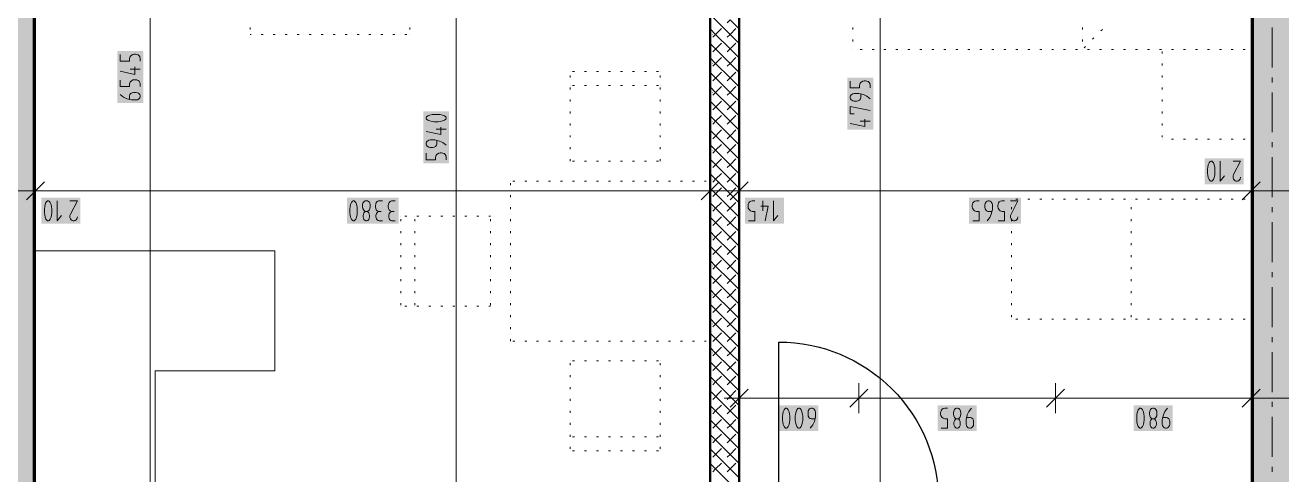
# Model space of a CAD drawing. Header units: millimetres. Extents: x 0 to 594, y 0 to 420.
# Drawn here: x 222.3 to 286.8, y 272.3 to 295.4 of the extents above; entities that cross this region are included whole.
import ezdxf

# ---------------------------------------------------------------- set-up
doc = ezdxf.new("R2010")
doc.units = ezdxf.units.MM
doc.header["$LTSCALE"] = 8
for name, color, linetype in [('PDF_Dvere', 7, 'Continuous'), ('PDF_Koty delkove', 7, 'Continuous'), ('PDF_Kuchyne', 7, 'Continuous'), ('PDF_Nabytek', 7, 'Continuous'), ('PDF_Osy hlavni', 7, 'Continuous'), ('PDF_Pricky zdene', 7, 'Continuous'), ('PDF_Steny obvodove nosne', 7, 'Continuous')]:
    doc.layers.add(name, color=color, linetype=linetype)

msp = doc.modelspace()

# ---------------------------------------------------------------- linework, layer by layer
at = {"layer": 'PDF_Dvere', "lineweight": 25}
msp.add_lwpolyline([(260.97, 270.907), (260.97, 279.107, -0.414214), (269.17, 270.907), (269.13, 270.907)], format="xyb", dxfattribs=at)
at = {"layer": 'PDF_Koty delkove', "lineweight": 18}
for points in [[(228.685, 233.7), (228.685, 236.313), (228.685, 244.821), (228.685, 246.41), (228.685, 256.147), (228.685, 257.685), (228.685, 259.171), (228.685, 326.238)], [(266.168, 181.118), (266.168, 182.604), (266.168, 212.995), (266.168, 215.762), (266.168, 236.262), (266.168, 239.03), (266.168, 269.421), (266.168, 270.907), (266.168, 320.055), (266.168, 323.95)], [(244.392, 233.7), (244.392, 236.467), (244.392, 256.147), (244.392, 257.685), (244.392, 259.171), (244.392, 320.055)], [(227.147, 293.855), (227.147, 293.526), (227.625, 293.526), (227.625, 293.663), (227.66, 293.758), (227.711, 293.813), (227.796, 293.868), (227.864, 293.882), (227.932, 293.882), (228.001, 293.868), (228.069, 293.841), (228.12, 293.799), (228.155, 293.745), (228.172, 293.663), (228.172, 293.526)], [(227.898, 293.225), (227.898, 292.841), (227.147, 293.006)], [(228.172, 293.115), (227.66, 293.115)], [(227.147, 292.54), (227.147, 292.212), (227.625, 292.212), (227.625, 292.349), (227.66, 292.444), (227.711, 292.499), (227.796, 292.554), (227.864, 292.568), (227.932, 292.568), (228.001, 292.554), (228.069, 292.526), (228.12, 292.485), (228.155, 292.431), (228.172, 292.349), (228.172, 292.212)], [(264.631, 292.487), (264.631, 292.158), (265.108, 292.158), (265.108, 292.295), (265.143, 292.391), (265.194, 292.446), (265.279, 292.5), (265.347, 292.514), (265.416, 292.514), (265.484, 292.5), (265.552, 292.473), (265.603, 292.432), (265.638, 292.377), (265.656, 292.295), (265.656, 292.158)], [(227.642, 291.801), (227.676, 291.842), (227.711, 291.869), (227.761, 291.897), (227.83, 291.91), (227.966, 291.91), (228.035, 291.897), (228.086, 291.869), (228.12, 291.842), (228.155, 291.801), (228.172, 291.746), (228.172, 291.692), (228.155, 291.637), (228.12, 291.596), (228.086, 291.569), (228.035, 291.541), (227.966, 291.527), (227.727, 291.527), (227.488, 291.582), (227.317, 291.664), (227.147, 291.801)], [(227.625, 291.555), (227.625, 291.746), (227.642, 291.801)], [(265.656, 291.583), (265.484, 291.72), (265.313, 291.802), (265.074, 291.857), (264.835, 291.857), (264.767, 291.843), (264.716, 291.816), (264.682, 291.789), (264.647, 291.747), (264.631, 291.692), (264.631, 291.638), (264.647, 291.583), (264.682, 291.542), (264.716, 291.515), (264.767, 291.487), (264.835, 291.473), (264.972, 291.473), (265.04, 291.487), (265.108, 291.515), (265.159, 291.583)], [(265.159, 291.583), (265.177, 291.638), (265.177, 291.83)], [(264.835, 290.816), (264.631, 290.816), (264.631, 291.2), (265.656, 290.981)], [(265.382, 290.543), (265.382, 290.159), (264.631, 290.324)], [(265.656, 290.433), (265.143, 290.433)], [(243.606, 290.133), (243.606, 289.75), (242.854, 289.915)], [(243.879, 290.024), (243.367, 290.024)], [(242.906, 289.408), (242.871, 289.367), (242.854, 289.312), (242.854, 289.258), (242.871, 289.203), (242.906, 289.162), (242.939, 289.135), (242.991, 289.107), (243.058, 289.093), (243.196, 289.093), (243.263, 289.107), (243.332, 289.135), (243.383, 289.203), (243.401, 289.258), (243.401, 289.449)], [(243.879, 289.203), (243.708, 289.34), (243.537, 289.422), (243.298, 289.476), (243.058, 289.476), (242.991, 289.462), (242.939, 289.435), (242.906, 289.408)], [(242.854, 288.792), (242.854, 288.464), (243.332, 288.464), (243.332, 288.601), (243.367, 288.696), (243.418, 288.751), (243.503, 288.805), (243.571, 288.819), (243.639, 288.819), (243.708, 288.805), (243.776, 288.778), (243.827, 288.737), (243.862, 288.683), (243.879, 288.601), (243.879, 288.464)], [(283.194, 287.359), (283.222, 287.376), (283.276, 287.444), (283.317, 287.547), (283.345, 287.667), (283.359, 287.768), (283.359, 287.973), (283.345, 288.076), (283.317, 288.196), (283.276, 288.298), (283.222, 288.367), (283.194, 288.384), (283.14, 288.384), (283.112, 288.367), (283.058, 288.298), (283.017, 288.196), (282.99, 288.076), (282.976, 287.973)], [(282.976, 287.973), (282.976, 287.768), (282.99, 287.667), (283.017, 287.547), (283.058, 287.444), (283.112, 287.376), (283.14, 287.359), (283.194, 287.359)], [(283.633, 288.384), (283.633, 287.359), (283.851, 287.632)], [(284.29, 288.384), (284.673, 288.384), (284.317, 287.701), (284.29, 287.632), (284.29, 287.529), (284.317, 287.462), (284.358, 287.41), (284.399, 287.376), (284.454, 287.359), (284.508, 287.359), (284.563, 287.376), (284.604, 287.41), (284.645, 287.462), (284.673, 287.563)], [(223.251, 287.327), (222.329, 286.404)], [(222.79, 287.634), (222.79, 286.866), (222.79, 286.097)], [(257.896, 287.327), (256.973, 286.404)], [(257.434, 287.634), (257.434, 286.866), (257.434, 286.097)], [(259.382, 287.327), (258.459, 286.404)], [(258.921, 287.634), (258.921, 286.866), (258.921, 286.097)], [(285.673, 287.327), (284.75, 286.404)], [(285.212, 287.634), (285.212, 286.866), (285.212, 286.097)], [(315.141, 286.866), (313.655, 286.866), (287.364, 286.866), (285.212, 286.866), (258.921, 286.866), (257.434, 286.866), (222.79, 286.866), (220.637, 286.866), (194.346, 286.866), (192.86, 286.866), (158.215, 286.866), (156.063, 286.866), (134.538, 286.866), (128.081, 286.866), (125.928, 286.866), (84.672, 286.866), (80.88, 286.866), (80.111, 286.866)], [(223.908, 286.353), (223.908, 285.328), (224.126, 285.601)], [(224.565, 286.353), (224.948, 286.353), (224.592, 285.67), (224.565, 285.601), (224.565, 285.498), (224.592, 285.431), (224.633, 285.379), (224.674, 285.345), (224.729, 285.328), (224.783, 285.328), (224.838, 285.345), (224.879, 285.379), (224.92, 285.431), (224.948, 285.532)], [(238.935, 285.942), (238.935, 285.737), (238.949, 285.636), (238.976, 285.516), (239.017, 285.413), (239.071, 285.345), (239.099, 285.328), (239.153, 285.328), (239.181, 285.345), (239.235, 285.413), (239.276, 285.516), (239.304, 285.636), (239.318, 285.737), (239.318, 285.942), (239.304, 286.045), (239.276, 286.165), (239.235, 286.267), (239.181, 286.336), (239.153, 286.353), (239.099, 286.353), (239.071, 286.336), (239.017, 286.267), (238.976, 286.165)], [(238.976, 286.165), (238.949, 286.045), (238.935, 285.942)], [(240.604, 286.353), (240.413, 286.353), (240.345, 286.318), (240.29, 286.267), (240.263, 286.182), (240.249, 286.113), (240.249, 286.045), (240.263, 285.96), (240.29, 285.892), (240.345, 285.841), (240.44, 285.806)], [(241.261, 286.353), (241.07, 286.353), (241.002, 286.318), (240.947, 286.267), (240.92, 286.182), (240.906, 286.113), (240.906, 286.045), (240.92, 285.96), (240.947, 285.892), (241.002, 285.841), (241.097, 285.806)], [(259.409, 285.328), (259.737, 285.328), (259.737, 285.806), (259.6, 285.806), (259.505, 285.841), (259.45, 285.892), (259.396, 285.977), (259.382, 286.045), (259.382, 286.113), (259.396, 286.182), (259.423, 286.25), (259.464, 286.301), (259.518, 286.336), (259.6, 286.353), (259.737, 286.353)], [(260.039, 286.08), (260.422, 286.08), (260.257, 285.328)], [(260.148, 286.353), (260.148, 285.841)], [(260.696, 286.353), (260.696, 285.328), (260.914, 285.601)], [(270.916, 285.328), (271.244, 285.328), (271.244, 285.806), (271.107, 285.806), (271.012, 285.841), (270.957, 285.892), (270.903, 285.977), (270.889, 286.045), (270.889, 286.113), (270.903, 286.182), (270.93, 286.25), (270.971, 286.301), (271.025, 286.336), (271.107, 286.353), (271.244, 286.353)], [(271.546, 286.011), (271.546, 286.147), (271.56, 286.216), (271.587, 286.267), (271.614, 286.301), (271.655, 286.336), (271.71, 286.353), (271.764, 286.353), (271.819, 286.336), (271.86, 286.301), (271.887, 286.267), (271.915, 286.216), (271.929, 286.147), (271.929, 285.908), (271.874, 285.67), (271.792, 285.498), (271.655, 285.328)], [(271.901, 285.806), (271.71, 285.806), (271.655, 285.823), (271.614, 285.857), (271.587, 285.892), (271.56, 285.942), (271.546, 286.011)], [(272.23, 285.328), (272.558, 285.328), (272.558, 285.806), (272.421, 285.806), (272.326, 285.841), (272.271, 285.892), (272.217, 285.977), (272.203, 286.045), (272.203, 286.113), (272.217, 286.182), (272.244, 286.25), (272.285, 286.301), (272.339, 286.336), (272.421, 286.353), (272.558, 286.353)], [(272.86, 286.353), (273.243, 286.353), (272.887, 285.67), (272.86, 285.601), (272.86, 285.498), (272.887, 285.431), (272.928, 285.379), (272.969, 285.345), (273.024, 285.328), (273.078, 285.328), (273.133, 285.345), (273.174, 285.379), (273.215, 285.431), (273.243, 285.532)], [(239.838, 285.806), (239.865, 285.788), (239.906, 285.737), (239.933, 285.67), (239.947, 285.601), (239.947, 285.532), (239.933, 285.465), (239.906, 285.396), (239.851, 285.345), (239.81, 285.328), (239.756, 285.328), (239.715, 285.345), (239.66, 285.396), (239.633, 285.465), (239.619, 285.532), (239.619, 285.601), (239.633, 285.67), (239.66, 285.737), (239.701, 285.788), (239.728, 285.806)], [(240.604, 285.328), (240.44, 285.328), (240.385, 285.345), (240.331, 285.379), (240.303, 285.431), (240.276, 285.532), (240.276, 285.601), (240.303, 285.703), (240.358, 285.772), (240.44, 285.806), (240.549, 285.806)], [(241.097, 285.328), (241.042, 285.345), (240.988, 285.379), (240.96, 285.431), (240.933, 285.532), (240.933, 285.601), (240.96, 285.703), (241.015, 285.772), (241.097, 285.806), (241.206, 285.806)], [(241.261, 285.328), (241.097, 285.328)], [(258.921, 276.993), (258.921, 276.224), (258.921, 275.455)], [(265.07, 276.993), (265.07, 276.224), (265.07, 275.455)], [(275.167, 276.993), (275.167, 276.224), (275.167, 275.455)], [(285.212, 276.993), (285.212, 276.224), (285.212, 275.455)], [(258.921, 276.224), (258.152, 276.224)], [(259.382, 276.685), (258.459, 275.763)], [(313.655, 276.224), (310.327, 276.224), (307.505, 276.224), (297.409, 276.224), (287.364, 276.224), (285.212, 276.224), (275.167, 276.224), (265.07, 276.224), (258.921, 276.224)], [(265.532, 276.685), (264.609, 275.763)], [(275.628, 276.685), (274.706, 275.763)], [(285.673, 276.685), (284.75, 275.763)], [(261.188, 274.874), (261.229, 274.772), (261.283, 274.703), (261.311, 274.686), (261.365, 274.686), (261.393, 274.703), (261.447, 274.772), (261.488, 274.874), (261.516, 274.994), (261.53, 275.095), (261.53, 275.3), (261.516, 275.403), (261.488, 275.523), (261.447, 275.625), (261.393, 275.694), (261.365, 275.711), (261.311, 275.711), (261.283, 275.694), (261.229, 275.625), (261.188, 275.523), (261.161, 275.403), (261.147, 275.3)], [(262.816, 275.164), (262.625, 275.164), (262.57, 275.182), (262.529, 275.215), (262.502, 275.25), (262.475, 275.3), (262.461, 275.369), (262.461, 275.505), (262.475, 275.574), (262.502, 275.625), (262.529, 275.659), (262.57, 275.694), (262.625, 275.711), (262.679, 275.711), (262.734, 275.694), (262.775, 275.659), (262.802, 275.625), (262.83, 275.574), (262.844, 275.505), (262.844, 275.267), (262.789, 275.028), (262.707, 274.857), (262.57, 274.686)], [(269.297, 274.686), (269.625, 274.686), (269.625, 275.164), (269.488, 275.164), (269.393, 275.199), (269.338, 275.25), (269.284, 275.335), (269.27, 275.403), (269.27, 275.472), (269.284, 275.54), (269.311, 275.608), (269.352, 275.659), (269.406, 275.694), (269.488, 275.711)], [(269.488, 275.711), (269.625, 275.711)], [(269.927, 275.472), (269.927, 275.403), (269.941, 275.318), (269.981, 275.233), (270.036, 275.182), (270.063, 275.164), (270.173, 275.164), (270.2, 275.182), (270.255, 275.233), (270.296, 275.318), (270.31, 275.403), (270.31, 275.472), (270.296, 275.557), (270.255, 275.643), (270.2, 275.694), (270.145, 275.711), (270.091, 275.711), (270.036, 275.694), (269.981, 275.643), (269.941, 275.557), (269.927, 275.472)], [(270.857, 275.711), (270.72, 275.54), (270.638, 275.369), (270.584, 275.13), (270.584, 274.89), (270.598, 274.823), (270.625, 274.772), (270.652, 274.738), (270.693, 274.703), (270.748, 274.686), (270.802, 274.686), (270.857, 274.703), (270.898, 274.738), (270.925, 274.772), (270.953, 274.823), (270.967, 274.89), (270.967, 275.028), (270.953, 275.095), (270.925, 275.164), (270.857, 275.215), (270.802, 275.233), (270.611, 275.233)], [(280.928, 275.711), (280.791, 275.54), (280.709, 275.369), (280.654, 275.13), (280.654, 274.89), (280.668, 274.823), (280.695, 274.772), (280.723, 274.738)], [(261.147, 275.3), (261.147, 275.095), (261.161, 274.994), (261.188, 274.874)], [(270.173, 275.164), (270.2, 275.147), (270.241, 275.095), (270.268, 275.028), (270.282, 274.959), (270.282, 274.89), (270.268, 274.823), (270.241, 274.754), (270.186, 274.703), (270.145, 274.686), (270.091, 274.686), (270.05, 274.703), (269.995, 274.754), (269.968, 274.823), (269.954, 274.89), (269.954, 274.959), (269.968, 275.028), (269.995, 275.095), (270.036, 275.147), (270.063, 275.164)], [(280.244, 275.164), (280.271, 275.147), (280.312, 275.095), (280.339, 275.028), (280.353, 274.959), (280.353, 274.89), (280.339, 274.823), (280.312, 274.754), (280.257, 274.703), (280.216, 274.686), (280.162, 274.686), (280.121, 274.703), (280.066, 274.754), (280.038, 274.823), (280.024, 274.89), (280.024, 274.959), (280.038, 275.028)], [(280.038, 275.028), (280.066, 275.095), (280.107, 275.147), (280.134, 275.164)], [(280.723, 274.738), (280.764, 274.703), (280.819, 274.686), (280.873, 274.686), (280.928, 274.703), (280.969, 274.738), (280.996, 274.772), (281.024, 274.823), (281.038, 274.89), (281.038, 275.028), (281.024, 275.095), (280.996, 275.164), (280.928, 275.215), (280.873, 275.233), (280.682, 275.233)]]:
    msp.add_lwpolyline(points, dxfattribs=at)
for points in [[(243.468, 290.79), (243.263, 290.79), (243.162, 290.776), (243.042, 290.749), (242.939, 290.708), (242.871, 290.654), (242.854, 290.626), (242.854, 290.572), (242.871, 290.544), (242.939, 290.49), (243.042, 290.449), (243.162, 290.421), (243.263, 290.407), (243.468, 290.407), (243.571, 290.421), (243.691, 290.449), (243.793, 290.49), (243.862, 290.544), (243.879, 290.572), (243.879, 290.626), (243.862, 290.654), (243.793, 290.708), (243.691, 290.749), (243.571, 290.776)], [(223.251, 285.942), (223.251, 285.737), (223.265, 285.636), (223.292, 285.516), (223.333, 285.413), (223.387, 285.345), (223.415, 285.328), (223.469, 285.328), (223.497, 285.345), (223.551, 285.413), (223.592, 285.516), (223.62, 285.636), (223.634, 285.737), (223.634, 285.942), (223.62, 286.045), (223.592, 286.165), (223.551, 286.267), (223.497, 286.336), (223.469, 286.353), (223.415, 286.353), (223.387, 286.336), (223.333, 286.267), (223.292, 286.165), (223.265, 286.045)], [(261.804, 275.3), (261.804, 275.095), (261.818, 274.994), (261.845, 274.874), (261.886, 274.772), (261.94, 274.703), (261.968, 274.686), (262.022, 274.686), (262.05, 274.703), (262.104, 274.772), (262.145, 274.874), (262.173, 274.994), (262.187, 275.095), (262.187, 275.3), (262.173, 275.403), (262.145, 275.523), (262.104, 275.625), (262.05, 275.694), (262.022, 275.711), (261.968, 275.711), (261.94, 275.694), (261.886, 275.625), (261.845, 275.523), (261.818, 275.403)], [(279.34, 275.3), (279.34, 275.095), (279.354, 274.994), (279.381, 274.874), (279.422, 274.772), (279.477, 274.703), (279.505, 274.686), (279.559, 274.686), (279.587, 274.703), (279.641, 274.772), (279.682, 274.874), (279.71, 274.994), (279.724, 275.095), (279.724, 275.3), (279.71, 275.403), (279.682, 275.523), (279.641, 275.625), (279.587, 275.694), (279.559, 275.711), (279.505, 275.711), (279.477, 275.694), (279.422, 275.625), (279.381, 275.523), (279.354, 275.403)], [(279.997, 275.472), (279.997, 275.403), (280.011, 275.318), (280.052, 275.233), (280.107, 275.182), (280.134, 275.164), (280.244, 275.164), (280.271, 275.182), (280.326, 275.233), (280.367, 275.318), (280.381, 275.403), (280.381, 275.472), (280.367, 275.557), (280.326, 275.643), (280.271, 275.694), (280.216, 275.711), (280.162, 275.711), (280.107, 275.694), (280.052, 275.643), (280.011, 275.557)]]:
    msp.add_lwpolyline(points, close=True, dxfattribs=at)
msp.add_lwpolyline([(239.592, 286.113), (239.592, 286.045), (239.606, 285.96), (239.646, 285.875), (239.701, 285.823), (239.728, 285.806), (239.838, 285.806), (239.865, 285.823), (239.92, 285.875), (239.961, 285.96), (239.975, 286.045), (239.975, 286.113, 1.260182)], format="xyb", close=True, dxfattribs=at)
at = {"layer": 'PDF_Koty delkove', "color": 7, "lineweight": 18, "true_color": 0xffffff, "transparency": 33554559}
for points in [[(228.326, 291.373), (228.326, 294.035), (226.993, 291.373), (226.993, 294.035)], [(265.809, 290.005), (265.809, 292.667), (264.477, 290.005), (264.477, 292.667)], [(244.033, 288.282), (244.033, 290.944), (242.701, 288.282), (242.701, 290.944)], [(284.827, 288.538), (282.822, 288.538), (284.827, 287.205), (282.822, 287.205)], [(225.102, 286.507), (223.097, 286.507), (225.102, 285.175), (223.097, 285.175)], [(241.443, 286.507), (238.781, 286.507), (241.443, 285.175), (238.781, 285.175)], [(261.233, 286.507), (259.228, 286.507), (261.233, 285.175), (259.228, 285.175)], [(273.397, 286.507), (270.735, 286.507), (273.397, 285.175), (270.735, 285.175)], [(262.998, 275.865), (260.993, 275.865), (262.998, 274.533), (260.993, 274.533)], [(271.121, 275.865), (269.116, 275.865), (271.121, 274.533), (269.116, 274.533)], [(281.192, 275.865), (279.187, 275.865), (281.192, 274.533), (279.187, 274.533)]]:
    msp.add_solid(points, dxfattribs=at)
at = {"layer": 'PDF_Kuchyne', "lineweight": 13}
msp.add_lwpolyline([(228.94, 277.633), (228.94, 265.333), (241.188, 265.333), (241.188, 259.183), (222.79, 259.183), (222.79, 265.333), (222.79, 277.633), (222.79, 283.783), (235.09, 283.783), (235.09, 277.633)], close=True, dxfattribs=at)
at = {"layer": 'PDF_Nabytek', "lineweight": 13}
for points in [[(233.824, 295.146), (233.824, 295.248)], [(242.024, 295.146), (242.024, 295.248)], [(264.763, 295.146), (264.763, 295.248)], [(276.551, 295.146), (276.551, 295.248)], [(277.503, 295.075), (277.575, 295.148)], [(285.263, 295.146), (285.263, 295.248)], [(233.824, 294.892), (233.824, 294.892)], [(233.871, 294.892), (233.824, 294.892)], [(233.824, 294.892), (233.824, 294.892)], [(234.486, 294.892), (234.383, 294.892)], [(235.101, 294.892), (234.998, 294.892)], [(235.716, 294.892), (235.613, 294.892)], [(236.331, 294.892), (236.228, 294.892)], [(236.946, 294.892), (236.843, 294.892)], [(237.561, 294.892), (237.458, 294.892)], [(238.176, 294.892), (238.073, 294.892)], [(238.791, 294.892), (238.688, 294.892)], [(239.406, 294.892), (239.303, 294.892)], [(240.021, 294.892), (239.918, 294.892)], [(240.636, 294.892), (240.533, 294.892)], [(241.251, 294.892), (241.148, 294.892)], [(241.866, 294.892), (241.763, 294.892)], [(242.024, 294.892), (242.024, 294.892)], [(242.024, 294.892), (242.024, 294.892)], [(264.763, 294.531), (264.763, 294.633)], [(276.551, 294.531), (276.551, 294.633)], [(276.633, 294.206), (276.706, 294.278)], [(277.068, 294.64), (277.141, 294.713)], [(285.263, 294.531), (285.263, 294.633)], [(264.763, 294.123), (264.763, 294.123)], [(264.763, 294.123), (264.763, 294.123)], [(265.235, 294.123), (265.133, 294.123)], [(265.85, 294.123), (265.748, 294.123)], [(266.465, 294.123), (266.363, 294.123)], [(267.08, 294.123), (266.978, 294.123)], [(267.695, 294.123), (267.593, 294.123)], [(268.31, 294.123), (268.208, 294.123)], [(268.925, 294.123), (268.823, 294.123)], [(269.54, 294.123), (269.438, 294.123)], [(270.155, 294.123), (270.053, 294.123)], [(270.77, 294.123), (270.668, 294.123)], [(271.385, 294.123), (271.283, 294.123)], [(272, 294.123), (271.898, 294.123)], [(272.615, 294.123), (272.513, 294.123)], [(273.23, 294.123), (273.128, 294.123)], [(273.845, 294.123), (273.743, 294.123)], [(274.46, 294.123), (274.358, 294.123)], [(275.075, 294.123), (274.973, 294.123)], [(275.69, 294.123), (275.588, 294.123)], [(276.305, 294.123), (276.203, 294.123)], [(276.551, 294.123), (276.551, 294.123)], [(276.551, 294.123), (276.551, 294.123)], [(276.92, 294.123), (276.818, 294.123)], [(277.535, 294.123), (277.433, 294.123)], [(278.15, 294.123), (278.048, 294.123)], [(278.765, 294.123), (278.663, 294.123)], [(279.38, 294.123), (279.278, 294.123)], [(279.995, 294.123), (279.893, 294.123)], [(280.61, 294.123), (280.508, 294.123)], [(280.651, 294.123), (280.651, 294.123)], [(280.651, 293.916), (280.651, 294.018)], [(281.225, 294.123), (281.123, 294.123)], [(281.84, 294.123), (281.738, 294.123)], [(282.455, 294.123), (282.353, 294.123)], [(283.07, 294.123), (282.968, 294.123)], [(283.685, 294.123), (283.583, 294.123)], [(284.3, 294.123), (284.198, 294.123)], [(284.915, 294.123), (284.813, 294.123)], [(285.263, 294.123), (285.263, 294.123)], [(285.263, 294.123), (285.263, 294.123)], [(285.263, 294.123), (285.263, 294.123)], [(285.263, 293.916), (285.263, 294.018)], [(250.255, 292.995), (250.255, 292.995)], [(250.255, 292.995), (250.255, 292.995)], [(250.475, 292.995), (250.373, 292.995)], [(251.09, 292.995), (250.988, 292.995)], [(251.705, 292.995), (251.603, 292.995)], [(252.32, 292.995), (252.218, 292.995)], [(252.935, 292.995), (252.833, 292.995)], [(253.55, 292.995), (253.448, 292.995)], [(254.165, 292.995), (254.063, 292.995)], [(254.78, 292.995), (254.678, 292.995)], [(254.868, 292.995), (254.868, 292.995)], [(254.868, 292.995), (254.868, 292.995)], [(280.651, 293.301), (280.651, 293.403)], [(285.263, 293.301), (285.263, 293.403)], [(250.255, 292.686), (250.255, 292.788)], [(254.868, 292.686), (254.868, 292.788)], [(280.651, 292.686), (280.651, 292.788)], [(285.263, 292.686), (285.263, 292.788)], [(250.255, 292.278), (250.255, 292.278)], [(250.255, 292.071), (250.255, 292.173)], [(250.475, 292.278), (250.373, 292.278)], [(251.09, 292.278), (250.988, 292.278)], [(251.705, 292.278), (251.603, 292.278)], [(252.32, 292.278), (252.218, 292.278)], [(252.935, 292.278), (252.833, 292.278)], [(253.55, 292.278), (253.448, 292.278)], [(254.165, 292.278), (254.063, 292.278)], [(254.78, 292.278), (254.678, 292.278)], [(254.868, 292.278), (254.868, 292.278)], [(254.868, 292.071), (254.868, 292.173)], [(280.651, 292.071), (280.651, 292.173)], [(285.263, 292.071), (285.263, 292.173)], [(250.255, 291.456), (250.255, 291.558)], [(254.868, 291.456), (254.868, 291.558)], [(280.651, 291.456), (280.651, 291.558)], [(285.263, 291.456), (285.263, 291.558)], [(250.255, 290.841), (250.255, 290.943)], [(254.868, 290.841), (254.868, 290.943)], [(280.651, 290.841), (280.651, 290.943)], [(285.263, 290.841), (285.263, 290.943)], [(250.255, 290.226), (250.255, 290.328)], [(254.868, 290.226), (254.868, 290.328)], [(280.651, 290.226), (280.651, 290.328)], [(285.263, 290.226), (285.263, 290.328)], [(250.255, 289.611), (250.255, 289.713)], [(254.868, 289.611), (254.868, 289.713)], [(280.651, 289.611), (280.651, 289.713)], [(280.651, 289.51), (280.651, 289.51)], [(280.651, 289.51), (280.651, 289.51)], [(281.225, 289.51), (281.123, 289.51)], [(281.84, 289.51), (281.738, 289.51)], [(282.455, 289.51), (282.353, 289.51)], [(283.07, 289.51), (282.968, 289.51)], [(283.685, 289.51), (283.583, 289.51)], [(284.3, 289.51), (284.198, 289.51)], [(284.915, 289.51), (284.813, 289.51)], [(285.263, 289.611), (285.263, 289.713)], [(285.263, 289.51), (285.263, 289.51)], [(285.263, 289.51), (285.263, 289.51)], [(250.255, 288.996), (250.255, 289.098)], [(250.255, 288.383), (250.255, 288.483)], [(254.868, 288.996), (254.868, 289.098)], [(254.868, 288.383), (254.868, 288.483)], [(250.255, 288.383), (250.255, 288.383)], [(250.255, 288.383), (250.255, 288.383)], [(250.475, 288.383), (250.373, 288.383)], [(251.09, 288.383), (250.988, 288.383)], [(251.705, 288.383), (251.603, 288.383)], [(252.32, 288.383), (252.218, 288.383)], [(252.935, 288.383), (252.833, 288.383)], [(253.55, 288.383), (253.448, 288.383)], [(254.165, 288.383), (254.063, 288.383)], [(254.78, 288.383), (254.678, 288.383)], [(254.868, 288.383), (254.868, 288.383)], [(254.868, 288.383), (254.868, 288.383)], [(247.185, 287.358), (247.185, 287.358)], [(247.185, 287.358), (247.185, 287.358)], [(247.185, 287.151), (247.185, 287.253)], [(247.4, 287.358), (247.298, 287.358)], [(248.015, 287.358), (247.913, 287.358)], [(248.63, 287.358), (248.528, 287.358)], [(249.245, 287.358), (249.143, 287.358)], [(249.86, 287.358), (249.758, 287.358)], [(250.475, 287.358), (250.373, 287.358)], [(251.09, 287.358), (250.988, 287.358)], [(251.705, 287.358), (251.603, 287.358)], [(252.32, 287.358), (252.218, 287.358)], [(252.935, 287.358), (252.833, 287.358)], [(253.55, 287.358), (253.448, 287.358)], [(254.165, 287.358), (254.063, 287.358)], [(254.78, 287.358), (254.678, 287.358)], [(255.395, 287.358), (255.293, 287.358)], [(256.01, 287.358), (255.908, 287.358)], [(256.625, 287.358), (256.523, 287.358)], [(257.24, 287.358), (257.138, 287.358)], [(257.434, 287.358), (257.434, 287.358)], [(257.434, 287.358), (257.434, 287.358)], [(257.434, 287.151), (257.434, 287.253)], [(247.185, 286.536), (247.185, 286.638)], [(257.434, 286.536), (257.434, 286.638)], [(247.185, 285.921), (247.185, 286.023)], [(257.434, 285.921), (257.434, 286.023)], [(272.912, 286.436), (272.912, 286.436)], [(272.912, 286.436), (272.912, 286.436)], [(272.912, 286.436), (272.912, 286.436)], [(272.912, 285.921), (272.912, 286.023)], [(272.912, 285.921), (272.912, 286.023)], [(273.23, 286.436), (273.128, 286.436)], [(273.845, 286.436), (273.743, 286.436)], [(274.46, 286.436), (274.358, 286.436)], [(275.075, 286.436), (274.973, 286.436)], [(275.69, 286.436), (275.588, 286.436)], [(276.305, 286.436), (276.203, 286.436)], [(276.92, 286.436), (276.818, 286.436)], [(277.535, 286.436), (277.433, 286.436)], [(278.15, 286.436), (278.048, 286.436)], [(278.765, 286.436), (278.663, 286.436)], [(279.062, 286.436), (279.062, 286.436)], [(279.062, 285.921), (279.062, 286.023)], [(279.38, 286.436), (279.278, 286.436)], [(279.995, 286.436), (279.893, 286.436)], [(280.61, 286.436), (280.508, 286.436)], [(281.225, 286.436), (281.123, 286.436)], [(281.84, 286.436), (281.738, 286.436)], [(282.455, 286.436), (282.353, 286.436)], [(283.07, 286.436), (282.968, 286.436)], [(283.685, 286.436), (283.583, 286.436)], [(284.3, 286.436), (284.198, 286.436)], [(284.915, 286.436), (284.813, 286.436)], [(285.212, 286.436), (285.212, 286.436)], [(241.547, 285.564), (241.547, 285.564)], [(241.547, 285.564), (241.547, 285.564)], [(241.547, 285.306), (241.547, 285.408)], [(241.866, 285.564), (241.763, 285.564)], [(242.265, 285.564), (242.265, 285.564)], [(242.265, 285.306), (242.265, 285.408)], [(242.481, 285.564), (242.378, 285.564)], [(243.096, 285.564), (242.993, 285.564)], [(243.711, 285.564), (243.608, 285.564)], [(244.326, 285.564), (244.223, 285.564)], [(244.941, 285.564), (244.838, 285.564)], [(245.555, 285.564), (245.453, 285.564)], [(246.16, 285.564), (246.068, 285.564)], [(246.16, 285.564), (246.16, 285.564)], [(246.16, 285.306), (246.16, 285.408)], [(247.185, 285.306), (247.185, 285.408)], [(257.434, 285.306), (257.434, 285.408)], [(272.912, 285.306), (272.912, 285.408)], [(272.912, 285.306), (272.912, 285.408)], [(279.062, 285.306), (279.062, 285.408)], [(241.547, 284.691), (241.547, 284.793)], [(242.265, 284.691), (242.265, 284.793)], [(246.16, 284.691), (246.16, 284.793)], [(247.185, 284.691), (247.185, 284.793)], [(257.434, 284.691), (257.434, 284.793)], [(272.912, 284.691), (272.912, 284.793)], [(272.912, 284.691), (272.912, 284.793)], [(279.062, 284.691), (279.062, 284.793)], [(241.547, 284.076), (241.547, 284.178)], [(242.265, 284.076), (242.265, 284.178)], [(246.16, 284.076), (246.16, 284.178)], [(247.185, 284.076), (247.185, 284.178)], [(257.434, 284.076), (257.434, 284.178)], [(272.912, 284.076), (272.912, 284.178)], [(272.912, 284.076), (272.912, 284.178)], [(279.062, 284.076), (279.062, 284.178)], [(241.547, 283.461), (241.547, 283.563)], [(242.265, 283.461), (242.265, 283.563)], [(246.16, 283.461), (246.16, 283.563)], [(247.185, 283.461), (247.185, 283.563)], [(257.434, 283.461), (257.434, 283.563)], [(272.912, 283.461), (272.912, 283.563)], [(272.912, 283.461), (272.912, 283.563)], [(279.062, 283.461), (279.062, 283.563)], [(241.547, 282.846), (241.547, 282.948)], [(242.265, 282.846), (242.265, 282.948)], [(246.16, 282.846), (246.16, 282.948)], [(247.185, 282.846), (247.185, 282.948)], [(257.434, 282.846), (257.434, 282.948)], [(272.912, 282.846), (272.912, 282.948)], [(272.912, 282.846), (272.912, 282.948)], [(279.062, 282.846), (279.062, 282.948)], [(241.547, 282.231), (241.547, 282.333)], [(242.265, 282.231), (242.265, 282.333)], [(246.16, 282.231), (246.16, 282.333)], [(247.185, 282.231), (247.185, 282.333)], [(257.434, 282.231), (257.434, 282.333)], [(272.912, 282.333), (272.912, 282.231), (272.912, 282.333)], [(279.062, 282.231), (279.062, 282.333)], [(241.547, 281.616), (241.547, 281.718)], [(242.265, 281.616), (242.265, 281.718)], [(246.16, 281.616), (246.16, 281.718)], [(247.185, 281.616), (247.185, 281.718)], [(257.434, 281.616), (257.434, 281.718)], [(272.912, 281.616), (272.912, 281.718)], [(272.912, 281.616), (272.912, 281.718)], [(279.062, 281.616), (279.062, 281.718)], [(241.547, 281.001), (241.547, 281.103)], [(241.547, 280.952), (241.547, 280.952)], [(241.547, 280.952), (241.547, 280.952)], [(241.866, 280.952), (241.763, 280.952)], [(242.265, 281.001), (242.265, 281.103)], [(242.265, 280.952), (242.265, 280.952)], [(242.481, 280.952), (242.378, 280.952)], [(243.096, 280.952), (242.993, 280.952)], [(243.711, 280.952), (243.608, 280.952)], [(244.326, 280.952), (244.223, 280.952)], [(244.941, 280.952), (244.838, 280.952)], [(245.555, 280.952), (245.453, 280.952)], [(246.16, 280.952), (246.068, 280.952)], [(246.16, 281.001), (246.16, 281.103)], [(246.16, 280.952), (246.16, 280.952)], [(246.16, 280.952), (246.16, 280.952)], [(247.185, 281.001), (247.185, 281.103)], [(257.434, 281.001), (257.434, 281.103)], [(272.912, 281.103), (272.912, 281.001), (272.912, 281.103)], [(279.062, 281.001), (279.062, 281.103)], [(247.185, 280.386), (247.185, 280.488)], [(257.434, 280.386), (257.434, 280.488)], [(272.912, 280.386), (272.912, 280.488)], [(272.912, 280.386), (272.912, 280.488)], [(272.912, 280.286), (272.912, 280.286)], [(272.912, 280.286), (272.912, 280.286)], [(272.912, 280.286), (272.912, 280.286)], [(273.23, 280.286), (273.128, 280.286)], [(273.845, 280.286), (273.743, 280.286)], [(274.46, 280.286), (274.358, 280.286)], [(275.075, 280.286), (274.973, 280.286)], [(275.69, 280.286), (275.588, 280.286)], [(276.305, 280.286), (276.203, 280.286)], [(276.92, 280.286), (276.818, 280.286)], [(277.535, 280.286), (277.433, 280.286)], [(278.15, 280.286), (278.048, 280.286)], [(278.765, 280.286), (278.663, 280.286)], [(279.062, 280.386), (279.062, 280.488)], [(279.062, 280.286), (279.062, 280.286)], [(279.38, 280.286), (279.278, 280.286)], [(279.995, 280.286), (279.893, 280.286)], [(280.61, 280.286), (280.508, 280.286)], [(281.225, 280.286), (281.123, 280.286)], [(281.84, 280.286), (281.738, 280.286)], [(282.455, 280.286), (282.353, 280.286)], [(283.07, 280.286), (282.968, 280.286)], [(283.685, 280.286), (283.583, 280.286)], [(284.3, 280.286), (284.198, 280.286)], [(284.915, 280.286), (284.813, 280.286)], [(285.212, 280.286), (285.212, 280.286)], [(247.185, 279.771), (247.185, 279.873)], [(257.434, 279.771), (257.434, 279.873)], [(247.185, 279.158), (247.185, 279.258)], [(247.185, 279.158), (247.185, 279.158)], [(247.4, 279.158), (247.298, 279.158)], [(248.015, 279.158), (247.913, 279.158)], [(248.63, 279.158), (248.528, 279.158)], [(249.245, 279.158), (249.143, 279.158)], [(249.86, 279.158), (249.758, 279.158)], [(250.475, 279.158), (250.373, 279.158)], [(251.09, 279.158), (250.988, 279.158)], [(251.705, 279.158), (251.603, 279.158)], [(252.32, 279.158), (252.218, 279.158)], [(252.935, 279.158), (252.833, 279.158)], [(253.55, 279.158), (253.448, 279.158)], [(254.165, 279.158), (254.063, 279.158)], [(254.78, 279.158), (254.678, 279.158)], [(255.395, 279.158), (255.293, 279.158)], [(256.01, 279.158), (255.908, 279.158)], [(256.625, 279.158), (256.523, 279.158)], [(257.24, 279.158), (257.138, 279.158)], [(257.434, 279.158), (257.434, 279.258)], [(257.434, 279.158), (257.434, 279.158)], [(257.434, 279.158), (257.434, 279.158)], [(250.255, 278.133), (250.255, 278.133)], [(250.255, 278.133), (250.255, 278.133)], [(250.475, 278.133), (250.373, 278.133)], [(251.09, 278.133), (250.988, 278.133)], [(251.705, 278.133), (251.603, 278.133)], [(252.32, 278.133), (252.218, 278.133)], [(252.935, 278.133), (252.833, 278.133)], [(253.55, 278.133), (253.448, 278.133)], [(254.165, 278.133), (254.063, 278.133)], [(254.78, 278.133), (254.678, 278.133)], [(254.868, 278.133), (254.868, 278.133)], [(254.868, 278.133), (254.868, 278.133)], [(250.255, 277.926), (250.255, 278.028)], [(254.868, 277.926), (254.868, 278.028)], [(250.255, 277.311), (250.255, 277.413)], [(254.868, 277.311), (254.868, 277.413)], [(250.255, 276.696), (250.255, 276.798)], [(254.868, 276.696), (254.868, 276.798)], [(250.255, 276.081), (250.255, 276.183)], [(250.255, 275.466), (250.255, 275.568)], [(254.868, 276.081), (254.868, 276.183)], [(254.868, 275.466), (254.868, 275.568)], [(250.255, 274.851), (250.255, 274.953)], [(254.868, 274.851), (254.868, 274.953)], [(250.255, 274.236), (250.255, 274.338)], [(254.868, 274.236), (254.868, 274.338)], [(250.255, 274.238), (250.255, 274.238)], [(250.255, 273.621), (250.255, 273.723)], [(250.475, 274.238), (250.373, 274.238)], [(251.09, 274.238), (250.988, 274.238)], [(251.705, 274.238), (251.603, 274.238)], [(252.32, 274.238), (252.218, 274.238)], [(252.935, 274.238), (252.833, 274.238)], [(253.55, 274.238), (253.448, 274.238)], [(254.165, 274.238), (254.063, 274.238)], [(254.78, 274.238), (254.678, 274.238)], [(254.868, 274.238), (254.868, 274.238)], [(254.868, 273.621), (254.868, 273.723)], [(250.255, 273.521), (250.255, 273.521)], [(250.255, 273.521), (250.255, 273.521)], [(250.475, 273.521), (250.373, 273.521)], [(251.09, 273.521), (250.988, 273.521)], [(251.705, 273.521), (251.603, 273.521)], [(252.32, 273.521), (252.218, 273.521)], [(252.935, 273.521), (252.833, 273.521)], [(253.55, 273.521), (253.448, 273.521)], [(254.165, 273.521), (254.063, 273.521)], [(254.78, 273.521), (254.678, 273.521)], [(254.868, 273.521), (254.868, 273.521)], [(254.868, 273.521), (254.868, 273.521)]]:
    msp.add_lwpolyline(points, dxfattribs=at)
at = {"layer": 'PDF_Osy hlavni', "lineweight": 18}
for points in [[(286.288, 293.198), (286.288, 295.248)], [(286.288, 292.429), (286.288, 292.686)], [(286.288, 289.867), (286.288, 291.917)], [(286.288, 289.098), (286.288, 289.354)], [(286.288, 286.536), (286.288, 288.586)], [(286.288, 285.767), (286.288, 286.023)], [(286.288, 283.204), (286.288, 285.254)], [(286.288, 282.436), (286.288, 282.692)], [(286.288, 279.873), (286.288, 281.923)], [(286.288, 279.104), (286.288, 279.361)], [(286.288, 276.542), (286.288, 278.592)], [(286.288, 275.773), (286.288, 276.029)], [(286.288, 273.211), (286.288, 275.261)], [(286.288, 272.442), (286.288, 272.698)]]:
    msp.add_lwpolyline(points, dxfattribs=at)
at = {"layer": 'PDF_Pricky zdene', "lineweight": 50}
msp.add_lwpolyline([(258.92, 270.907), (258.92, 320.055), (258.92, 320.209), (257.434, 320.209), (257.434, 320.055), (257.434, 270.907), (257.434, 270.907)], close=True, dxfattribs=at)
at = {"layer": 'PDF_Pricky zdene', "lineweight": 9}
for points in [[(258.459, 294.892), (257.434, 295.917)], [(258.92, 295.174), (258.459, 295.635), (258.311, 295.486)], [(258.014, 295.189), (257.716, 294.892), (257.434, 295.174)], [(258.92, 294.431), (258.459, 294.892), (258.757, 295.189)], [(258.459, 293.405), (257.434, 294.431)], [(257.568, 294.743), (257.716, 294.892)], [(257.568, 294), (258.014, 294.446)], [(258.459, 294.149), (257.716, 294.892)], [(258.311, 294.743), (258.459, 294.892)], [(258.459, 294.149), (258.757, 294.446)], [(257.716, 293.405), (257.434, 293.688)], [(257.568, 293.257), (257.716, 293.405), (258.014, 293.703)], [(258.92, 293.688), (258.459, 294.149), (258.311, 294)], [(258.92, 292.945), (258.459, 293.405), (258.757, 293.703)], [(258.459, 292.662), (257.716, 293.405)], [(258.311, 293.257), (258.459, 293.405)], [(258.459, 291.919), (257.434, 292.945)], [(257.568, 292.514), (258.014, 292.96)], [(258.311, 292.514), (258.459, 292.662)], [(258.459, 292.662), (258.757, 292.96)], [(258.92, 292.201), (258.459, 292.662)], [(257.716, 291.919), (257.434, 292.201)], [(257.568, 291.771), (257.716, 291.919), (258.014, 292.216)], [(258.459, 291.176), (257.716, 291.919)], [(258.311, 291.771), (258.459, 291.919), (258.757, 292.216)], [(258.92, 291.458), (258.459, 291.919)], [(258.459, 290.433), (257.434, 291.458)], [(257.568, 291.027), (258.014, 291.473)], [(258.311, 291.027), (258.459, 291.176)], [(258.459, 291.176), (258.757, 291.473)], [(258.92, 290.715), (258.459, 291.176)], [(257.716, 290.433), (257.434, 290.715)], [(257.568, 290.284), (257.716, 290.433), (258.014, 290.73)], [(258.459, 289.69), (257.716, 290.433)], [(258.311, 290.284), (258.459, 290.433), (258.757, 290.73)], [(258.92, 289.972), (258.459, 290.433)], [(258.459, 288.947), (257.434, 289.972)], [(257.568, 289.541), (258.014, 289.987)], [(258.459, 289.69), (258.757, 289.987)], [(257.716, 288.947), (257.434, 289.229)], [(257.568, 288.798), (257.716, 288.947), (258.014, 289.244)], [(258.311, 289.541), (258.459, 289.69)], [(258.311, 288.798), (258.459, 288.947), (258.757, 289.244)], [(258.92, 289.229), (258.459, 289.69)], [(258.459, 287.461), (257.434, 288.486)], [(257.568, 288.055), (258.014, 288.501)], [(258.459, 288.204), (257.716, 288.947)], [(258.92, 288.486), (258.459, 288.947)], [(258.459, 288.204), (258.757, 288.501)], [(258.311, 288.055), (258.459, 288.204)], [(258.92, 287.743), (258.459, 288.204)], [(257.716, 287.461), (257.434, 287.743)], [(257.568, 287.312), (257.716, 287.461), (258.014, 287.758)], [(258.311, 286.569), (258.459, 286.717), (257.716, 287.461)], [(258.311, 287.312), (258.459, 287.461), (258.757, 287.758)], [(258.92, 287), (258.459, 287.461)], [(258.459, 285.974), (257.434, 287)], [(257.568, 286.569), (258.014, 287.015)], [(258.459, 286.717), (258.757, 287.015)], [(258.92, 286.256), (258.459, 286.717)], [(257.716, 285.974), (257.434, 286.256)], [(257.568, 285.826), (257.716, 285.974), (258.014, 286.272)], [(258.92, 284.77), (258.459, 285.231), (257.716, 285.974)], [(258.311, 285.826), (258.459, 285.974), (258.757, 286.272)], [(258.92, 285.513), (258.459, 285.974)], [(258.757, 284.785), (258.459, 284.488), (257.434, 285.513)], [(257.568, 285.083), (258.014, 285.528)], [(258.311, 285.083), (258.459, 285.231)], [(258.459, 285.231), (258.757, 285.528)], [(258.459, 283.745), (257.716, 284.488), (257.434, 284.77)], [(257.568, 284.339), (257.716, 284.488), (258.014, 284.785)], [(258.459, 283.002), (257.434, 284.027)], [(257.568, 283.596), (258.014, 284.042)], [(258.311, 284.339), (258.459, 284.488)], [(258.92, 284.027), (258.459, 284.488)], [(258.459, 283.745), (258.757, 284.042)], [(257.568, 282.853), (257.716, 283.002), (258.014, 283.299)], [(258.311, 283.596), (258.459, 283.745)], [(258.311, 282.853), (258.459, 283.002), (258.757, 283.299)], [(258.92, 283.284), (258.459, 283.745)], [(257.716, 283.002), (257.434, 283.284)], [(258.311, 282.11), (258.459, 282.259), (257.716, 283.002)], [(258.92, 282.541), (258.459, 283.002)], [(258.459, 281.516), (257.434, 282.541)], [(257.568, 282.11), (258.014, 282.556)], [(258.459, 282.259), (258.757, 282.556)], [(258.92, 281.798), (258.459, 282.259)], [(257.716, 281.516), (257.434, 281.798)], [(257.568, 281.367), (257.716, 281.516), (258.014, 281.813)], [(258.311, 280.624), (258.459, 280.772), (257.716, 281.516)], [(258.311, 281.367), (258.459, 281.516), (258.757, 281.813)], [(258.92, 281.055), (258.459, 281.516)], [(258.459, 280.029), (257.434, 281.055)], [(257.568, 280.624), (258.014, 281.07)], [(258.459, 280.772), (258.757, 281.07)], [(258.92, 280.312), (258.459, 280.772)], [(257.716, 280.029), (257.434, 280.312)], [(257.568, 279.881), (257.716, 280.029), (258.014, 280.327)], [(258.311, 279.881), (258.459, 280.029), (258.757, 280.327)], [(258.459, 278.543), (257.434, 279.568)], [(257.568, 279.138), (258.014, 279.583)], [(258.311, 279.138), (258.459, 279.286), (257.716, 280.029)], [(258.92, 279.568), (258.459, 280.029)], [(258.459, 279.286), (258.757, 279.583)], [(257.716, 278.543), (257.434, 278.825)], [(257.568, 278.394), (257.716, 278.543), (258.014, 278.84)], [(258.311, 278.394), (258.459, 278.543), (258.757, 278.84)], [(258.92, 278.825), (258.459, 279.286)], [(258.311, 277.651), (258.459, 277.8), (257.716, 278.543)], [(258.92, 278.082), (258.459, 278.543)], [(258.459, 277.057), (257.434, 278.082)], [(257.568, 277.651), (258.014, 278.097)], [(258.459, 277.8), (258.757, 278.097)], [(258.92, 277.339), (258.459, 277.8)], [(257.716, 277.057), (257.434, 277.339)], [(257.568, 276.908), (257.716, 277.057), (258.014, 277.354)], [(258.311, 276.165), (258.459, 276.314), (257.716, 277.057)], [(258.311, 276.908), (258.459, 277.057), (258.757, 277.354)], [(258.92, 276.596), (258.459, 277.057)], [(258.92, 275.11), (258.459, 275.571), (257.434, 276.596)], [(257.568, 276.165), (258.014, 276.611)], [(258.459, 276.314), (258.757, 276.611)], [(258.92, 275.853), (258.459, 276.314)], [(257.716, 275.571), (257.434, 275.853)], [(257.568, 275.422), (257.716, 275.571), (258.014, 275.868)], [(258.92, 274.367), (258.459, 274.827), (257.716, 275.571)], [(258.311, 275.422), (258.459, 275.571), (258.757, 275.868)], [(258.92, 273.623), (258.459, 274.084), (257.434, 275.11)], [(257.568, 274.679), (258.014, 275.125)], [(258.459, 274.827), (258.757, 275.125)], [(258.92, 272.88), (258.459, 273.341), (257.716, 274.084), (257.434, 274.367)], [(257.568, 273.936), (257.716, 274.084), (258.014, 274.382)], [(258.311, 274.679), (258.459, 274.827)], [(258.311, 273.936), (258.459, 274.084), (258.757, 274.382)], [(258.92, 272.137), (258.459, 272.598), (257.434, 273.623)], [(257.568, 273.193), (258.014, 273.639)], [(258.459, 273.341), (258.757, 273.639)], [(258.311, 273.193), (258.459, 273.341)], [(258.92, 271.394), (258.459, 271.855), (257.716, 272.598), (257.434, 272.88)], [(257.568, 272.45), (257.716, 272.598), (258.014, 272.895)], [(258.311, 272.45), (258.459, 272.598), (258.757, 272.895)]]:
    msp.add_lwpolyline(points, dxfattribs=at)
at = {"layer": 'PDF_Pricky zdene', "lineweight": 9, "transparency": 33554559}
for points in [[(257.568, 294.872), (257.545, 294.895), (257.591, 294.895), (257.568, 294.918)], [(258.459, 294.869), (258.436, 294.892), (258.483, 294.892), (258.459, 294.915)], [(257.568, 293.385), (257.545, 293.408), (257.591, 293.408), (257.568, 293.431)], [(258.459, 293.382), (258.436, 293.405), (258.483, 293.405), (258.459, 293.429)], [(257.568, 291.899), (257.545, 291.922), (257.591, 291.922), (257.568, 291.945)], [(258.459, 291.896), (258.436, 291.919), (258.483, 291.919), (258.459, 291.942)], [(257.568, 290.413), (257.545, 290.436), (257.591, 290.436), (257.568, 290.459)], [(258.459, 290.41), (258.436, 290.433), (258.483, 290.433), (258.459, 290.456)], [(257.568, 288.927), (257.545, 288.95), (257.591, 288.95), (257.568, 288.973)], [(258.459, 288.924), (258.436, 288.947), (258.483, 288.947), (258.459, 288.97)], [(257.568, 287.44), (257.545, 287.463), (257.591, 287.463), (257.568, 287.487)], [(258.459, 287.437), (258.436, 287.461), (258.483, 287.461), (258.459, 287.484)], [(257.568, 285.954), (257.545, 285.977), (257.591, 285.977), (257.568, 286)], [(258.459, 285.951), (258.436, 285.974), (258.483, 285.974), (258.459, 285.997)], [(257.568, 284.468), (257.545, 284.491), (257.591, 284.491), (257.568, 284.514)], [(258.459, 284.465), (258.436, 284.488), (258.483, 284.488), (258.459, 284.511)], [(257.568, 282.982), (257.545, 283.005), (257.591, 283.005), (257.568, 283.028)], [(258.459, 282.979), (258.436, 283.002), (258.483, 283.002), (258.459, 283.025)], [(257.568, 281.495), (257.545, 281.519), (257.591, 281.519), (257.568, 281.542)], [(258.459, 281.492), (258.436, 281.516), (258.483, 281.516), (258.459, 281.539)], [(257.568, 280.009), (257.545, 280.032), (257.591, 280.032), (257.568, 280.055)], [(258.459, 280.006), (258.436, 280.029), (258.483, 280.029), (258.459, 280.052)], [(257.568, 278.523), (257.545, 278.546), (257.591, 278.546), (257.568, 278.569)], [(258.459, 278.52), (258.436, 278.543), (258.483, 278.543), (258.459, 278.566)], [(257.568, 277.037), (257.545, 277.06), (257.591, 277.06), (257.568, 277.083)], [(258.459, 277.034), (258.436, 277.057), (258.483, 277.057), (258.459, 277.08)], [(257.568, 275.551), (257.545, 275.574), (257.591, 275.574), (257.568, 275.597)], [(258.459, 275.548), (258.436, 275.571), (258.483, 275.571), (258.459, 275.594)], [(257.568, 274.064), (257.545, 274.087), (257.591, 274.087), (257.568, 274.11)], [(258.459, 274.061), (258.436, 274.084), (258.483, 274.084), (258.459, 274.107)], [(257.568, 272.578), (257.545, 272.601), (257.591, 272.601), (257.568, 272.624)], [(258.459, 272.575), (258.436, 272.598), (258.483, 272.598), (258.459, 272.621)]]:
    msp.add_solid(points, dxfattribs=at)
at = {"layer": 'PDF_Steny obvodove nosne', "lineweight": 70}
msp.add_lwpolyline([(220.689, 328.091), (220.689, 323.95), (220.689, 322.669), (220.689, 320.055), (220.689, 264.244), (220.689, 262.758), (220.689, 236.467), (220.689, 233.853), (222.739, 233.853), (222.739, 236.313), (222.739, 236.467), (222.739, 244.821), (222.739, 246.41), (222.739, 257.685), (222.739, 326.238), (222.739, 328.778)], close=True, dxfattribs=at)
msp.add_lwpolyline([(287.313, 322.464), (285.263, 322.464), (285.263, 320.055), (285.263, 240.926), (285.263, 238.312), (287.313, 238.312), (287.313, 240.926), (287.313, 320.055), (287.313, 320.209)], dxfattribs=at)
at = {"layer": 'PDF_Steny obvodove nosne', "color": 9, "lineweight": 9, "true_color": 0xc0c0c0, "transparency": 33554559}
for points in [[(220.689, 328.091), (220.689, 233.853), (222.739, 328.778), (222.739, 233.853)], [(287.313, 238.312), (287.313, 322.464), (285.263, 238.312), (285.263, 322.464)]]:
    msp.add_solid(points, dxfattribs=at)

doc.saveas('drawing.dxf')
